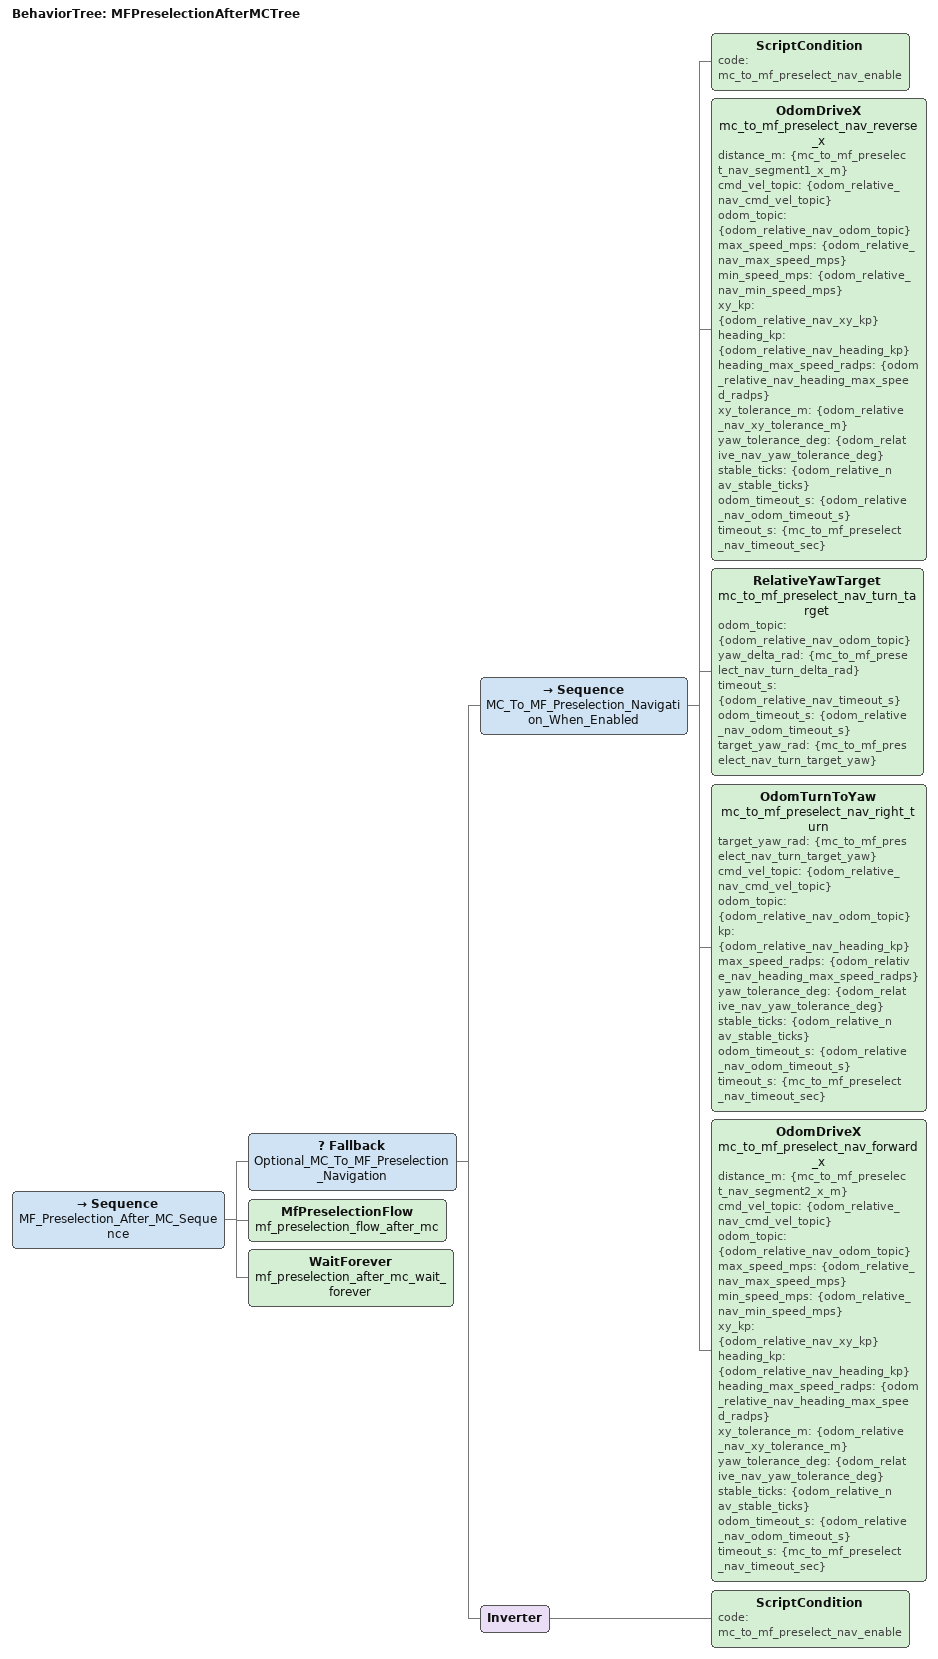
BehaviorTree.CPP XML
<!--
  MC 后置梅林区预选赛行为树：
  - 原 mf_preselection_tree.xml 保持独立调试入口和旧参数不变。
  - 本树使用 mc_to_mf_preselect_* 参数执行 -X 2.4m、team 派生右转 90°、+X 1.6m。
  - 后续复用 MfPreselectionFlow，流程成功驶出梅林后进入 WaitForever。
-->
<root BTCPP_format="4" main_tree_to_execute="MFPreselectionAfterMCTree">
  <BehaviorTree ID="MFPreselectionAfterMCTree">
    <Sequence name="MF_Preselection_After_MC_Sequence">
      <Fallback name="Optional_MC_To_MF_Preselection_Navigation">
        <Sequence name="MC_To_MF_Preselection_Navigation_When_Enabled">
          <ScriptCondition code="mc_to_mf_preselect_nav_enable"/>
          <OdomDriveX name="mc_to_mf_preselect_nav_reverse_x"
                      distance_m="{mc_to_mf_preselect_nav_segment1_x_m}"
                      cmd_vel_topic="{odom_relative_nav_cmd_vel_topic}"
                      odom_topic="{odom_relative_nav_odom_topic}"
                      max_speed_mps="{odom_relative_nav_max_speed_mps}"
                      min_speed_mps="{odom_relative_nav_min_speed_mps}"
                      xy_kp="{odom_relative_nav_xy_kp}"
                      heading_kp="{odom_relative_nav_heading_kp}"
                      heading_max_speed_radps="{odom_relative_nav_heading_max_speed_radps}"
                      xy_tolerance_m="{odom_relative_nav_xy_tolerance_m}"
                      yaw_tolerance_deg="{odom_relative_nav_yaw_tolerance_deg}"
                      stable_ticks="{odom_relative_nav_stable_ticks}"
                      odom_timeout_s="{odom_relative_nav_odom_timeout_s}"
                      timeout_s="{mc_to_mf_preselect_nav_timeout_sec}"/>
          <RelativeYawTarget name="mc_to_mf_preselect_nav_turn_target"
                             odom_topic="{odom_relative_nav_odom_topic}"
                             yaw_delta_rad="{mc_to_mf_preselect_nav_turn_delta_rad}"
                             timeout_s="{odom_relative_nav_timeout_s}"
                             odom_timeout_s="{odom_relative_nav_odom_timeout_s}"
                             target_yaw_rad="{mc_to_mf_preselect_nav_turn_target_yaw}"/>
          <OdomTurnToYaw name="mc_to_mf_preselect_nav_right_turn"
                         target_yaw_rad="{mc_to_mf_preselect_nav_turn_target_yaw}"
                         cmd_vel_topic="{odom_relative_nav_cmd_vel_topic}"
                         odom_topic="{odom_relative_nav_odom_topic}"
                         kp="{odom_relative_nav_heading_kp}"
                         max_speed_radps="{odom_relative_nav_heading_max_speed_radps}"
                         yaw_tolerance_deg="{odom_relative_nav_yaw_tolerance_deg}"
                         stable_ticks="{odom_relative_nav_stable_ticks}"
                         odom_timeout_s="{odom_relative_nav_odom_timeout_s}"
                         timeout_s="{mc_to_mf_preselect_nav_timeout_sec}"/>
          <OdomDriveX name="mc_to_mf_preselect_nav_forward_x"
                      distance_m="{mc_to_mf_preselect_nav_segment2_x_m}"
                      cmd_vel_topic="{odom_relative_nav_cmd_vel_topic}"
                      odom_topic="{odom_relative_nav_odom_topic}"
                      max_speed_mps="{odom_relative_nav_max_speed_mps}"
                      min_speed_mps="{odom_relative_nav_min_speed_mps}"
                      xy_kp="{odom_relative_nav_xy_kp}"
                      heading_kp="{odom_relative_nav_heading_kp}"
                      heading_max_speed_radps="{odom_relative_nav_heading_max_speed_radps}"
                      xy_tolerance_m="{odom_relative_nav_xy_tolerance_m}"
                      yaw_tolerance_deg="{odom_relative_nav_yaw_tolerance_deg}"
                      stable_ticks="{odom_relative_nav_stable_ticks}"
                      odom_timeout_s="{odom_relative_nav_odom_timeout_s}"
                      timeout_s="{mc_to_mf_preselect_nav_timeout_sec}"/>
        </Sequence>
        <Inverter>
          <ScriptCondition code="mc_to_mf_preselect_nav_enable"/>
        </Inverter>
      </Fallback>
      <MfPreselectionFlow name="mf_preselection_flow_after_mc"/>
      <WaitForever name="mf_preselection_after_mc_wait_forever"/>
    </Sequence>
  </BehaviorTree>
</root>
